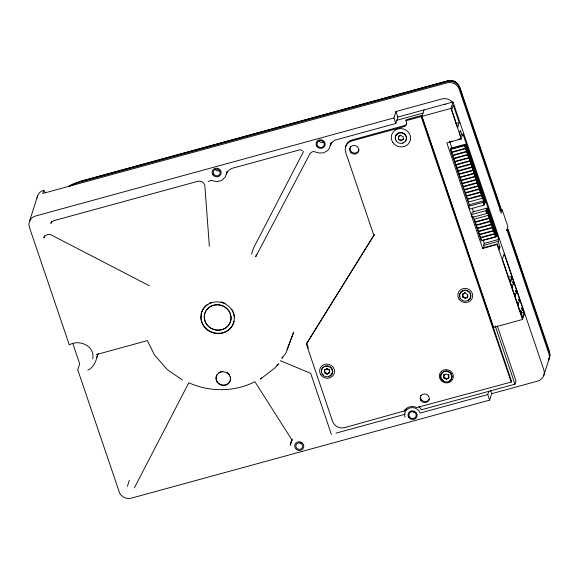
<?xml version="1.0" encoding="UTF-8"?>
<svg xmlns="http://www.w3.org/2000/svg" width="579" height="579" viewBox="0 0 579 579"><rect width="100%" height="100%" fill="white"/><g stroke="black" fill="none" stroke-linecap="round" stroke-linejoin="round"><path stroke-width="0.87" d="M234.408 316.988L233.974 321.511A16.834 15.785 17.6 0 1 216.408 333.569A16.834 15.785 17.6 0 1 200.87 318.161L201.174 314.042A16.834 15.785 17.6 0 1 218.739 301.985A16.834 15.785 17.6 0 1 234.278 317.393M92.705 358.937C95.361 346.148 79.403 338.881 69.285 344.86L29.413 227.308A9.713 9.112 17.6 0 1 35.608 215.981L393.937 117.928L395.971 111.501L441.915 98.937A9.713 9.112 17.6 0 1 452.25 102.056L452.988 101.976L543.819 369.778A9.713 9.112 17.6 0 1 537.623 381.112L491.68 393.684L489.646 400.103L131.317 498.157A9.713 9.112 17.6 0 1 119.607 492.982L77.76 369.858L79.685 363.786L72.903 343.788M482.64 248.449L482.785 247.978L497.252 244.02L497.108 244.49L482.64 248.449L446.843 142.912L461.311 138.953L450.954 108.432L452.988 101.976M29.486 221.424L37.642 195.716M45.321 192.706A7.288 6.832 17.6 0 0 43.765 190.274L42.745 193.487L447.01 82.869A9.713 9.112 17.6 0 1 459.19 89.173L501.226 213.108L502.246 209.895L499.641 210.611M44.554 235.696L43.83 237.969C44.728 234.85 48.708 233.554 51.451 235.074L149.259 285.7M51.582 221.192L50.858 223.465L51.654 222.01L53.796 220.671L198.481 181.14C201.26 180.771 204.184 182.646 204.821 185.418L209.352 246.263M97.822 354.435C96.143 360.471 94.088 367.448 87.798 370.155M251.554 254.246L253.479 248.174L303.591 151.423M256.49 254.326L255.723 256.736L310.178 153.326L312.045 151.879L313.832 151.51L318.616 152.957L323.61 152.878L327.801 150.439L329.227 148.521L331.087 143.078L330.247 145.307M331.246 142.47L330.233 145.684L331.615 142.875L334.409 140.292L395.819 123.486L397.86 117.059L395.971 111.501M282.422 356.787L281.915 358.394L286.019 352.864L293.662 332.129L287.039 349.651M306.342 344.035L374.273 234.683L306.342 344.035L332.549 421.317A9.713 9.112 17.6 0 0 344.729 427.62L404.424 410.916A9.177 8.613 17.6 0 1 416.699 407.558L511.17 382.075L511.489 381.062L421.432 115.554L406.248 119.708L405.93 120.722L406.487 122.364A3.648 3.423 17.6 0 1 404.164 126.62L351.851 140.929A9.713 9.112 17.6 0 0 345.656 152.263L373.954 235.696M291.78 439.468L290.231 445.229L292.163 439.157M400.986 140.806L403.534 138.837L400.986 140.806L398.475 139.503L398.518 136.239L400.284 135.211M324.739 372.543C324.725 364.712 323.379 375.076 327.251 373.839L329.675 372.246L327.251 373.839M398.475 139.503L398.518 136.239M511.17 382.075L421.114 116.567L421.432 115.554M524.581 313.051L522.54 319.478L493.605 327.396L422.011 116.321L424.045 109.894M484.884 202.57L484.08 205.104L469.612 209.062L468.672 206.298L469.156 204.778L450.31 149.216L450.628 148.21L465.096 144.251L473.702 169.604M459.248 122.668L457.721 127.489L451.736 109.851L453.263 105.038L459.248 122.668L455.803 123.617M461.311 138.953L459.574 132.924L460.392 130.362L462.274 135.913L460.573 136.383M462.274 135.913L462.918 133.894L498.714 239.431L498.07 241.45L499.952 247.009L499.141 249.571L497.252 244.02M484.08 205.104L483.139 202.339L483.624 200.819L464.778 145.257L465.096 144.251M465.038 145.618L465.798 144.866L485.195 202.049L484.522 204.17L483.95 204.322L483.4 202.701L483.878 201.181L465.038 145.618L465.798 144.866M404.265 411.329L404.743 409.903M473.202 216.705L481.395 240.871L495.863 236.912L487.388 211.914L486.903 213.434L472.435 217.393L471.494 214.614L472.298 212.088L486.765 208.129L487.337 209.808M484.522 204.17L483.972 202.541L484.457 201.022L465.61 145.467M486.903 213.434L485.962 210.655L486.765 208.129M487.844 211.06L487.366 212.58L486.787 212.739L486.194 210.98L486.881 208.824L487.453 208.664L496.529 235.414L496.326 236.058L495.747 236.218L487.272 211.219L487.844 211.06L496.326 236.058M487.366 212.58L486.765 210.821L487.453 208.664M462.78 297.179L462.816 293.908L462.78 297.179L465.292 298.474L467.651 297.099L467.76 295.174M462.628 294.508L465.176 292.54L463.41 293.567M465.292 298.474L467.839 296.506M484.406 247.79L483.603 245.416L484.239 243.39L483.089 239.981M443.847 378.015L443.89 374.743L443.847 378.015L446.358 379.31L448.718 377.935L448.754 374.671L448.718 377.935M446.358 379.31L448.906 377.342M495.863 236.912L496.181 235.899M506.545 230.232L508.21 229.776L507.949 230.58L549.305 352.495A9.713 9.112 17.6 0 1 548.726 359.465M511.822 276.357L510.085 281.835L502.406 259.204L504.143 253.718L511.822 276.357L508.348 277.305M489.646 400.103L487.757 394.552L488.777 391.339M523.988 312.226L522.251 317.705L510.446 282.899L512.183 277.421L523.988 312.226L520.514 313.174M418.899 406.494A7.997 7.505 17.6 0 1 421.143 409.845L514.97 384.174L515.99 380.96L497.361 326.042M543.739 375.662L548.834 359.602M548.979 358.662A9.713 9.112 17.6 0 0 549.478 357.576L550.036 355.347L549.587 351.779L508.21 229.776M96.57 357.641L98.068 353.675M134.364 487.88L188.812 382.755C209.547 392.207 234.575 392.113 254.934 381.699L292.229 440.431M261.614 377.884L260.463 379.107L274.779 367.998L278.861 363.844L276.726 365.501M208.208 181.632L210.785 180.395L217.168 181.676L221.923 180.373L225.267 176.964L227.069 171.702L226.317 173.989L228.3 170.667L231.593 168.475L299.987 149.766L302.376 150.475M398.323 136.832L400.69 135.457L403.194 136.76L403.346 139.43M324.587 369.872L326.954 368.497L328.836 369.474M443.702 375.344L446.062 373.969L448.566 375.264M402.695 142.897L403.36 142.615M328.481 376.357L328.843 376.307A5.66 5.312 17.6 0 0 332.455 369.706A5.66 5.312 17.6 0 0 325.355 366.029L324.03 366.587A5.66 5.312 17.6 0 0 321.475 371.255M397.86 117.059L452.322 102.157M450.954 108.432L422.011 116.321M80.17 181.502L447.683 80.937A9.713 9.112 17.6 0 1 456.143 82.392L457.989 83.962L459.827 87.147L501.182 209.062L500.929 209.866L459.574 87.95A9.713 9.112 17.6 0 0 447.401 81.646L79.88 182.211A48.578 45.56 17.6 0 0 69.263 186.532M396.839 120.273L423.025 113.108M405.93 120.722L421.114 116.567M449.543 141.739L452.098 141.037M458.054 139.409L460.609 138.714M450.31 149.216L464.778 145.257M469.156 204.778L483.624 200.819M483.878 201.181L484.457 201.022M468.672 206.298L483.139 202.339M483.4 202.701L483.972 202.541M471.494 214.614L485.962 210.655M486.194 210.98L486.765 210.821M506.582 230.319L508.239 229.87M495.95 235.573L496.529 235.414M484.239 243.39L498.714 239.431M483.603 245.416L498.07 241.45M96.309 354.594L147.377 340.618L154.427 354.862L167.331 369.626L182.479 380.019M498.251 247.472L499.952 247.009M336.052 433.128L405.148 414.224M487.757 394.552L420.122 413.059A7.997 7.505 17.6 0 0 410.098 407.869A7.997 7.505 17.6 0 0 404.996 417.198M400.053 132.866L400.675 132.779M129.349 480.237L127.423 486.309M280.25 360.637L310.677 373.325L331.412 434.467M398.663 138.909L401.175 140.205M464.988 293.133L467.499 294.429L467.651 297.099M462.968 296.586L465.48 297.881M444.035 377.414L446.547 378.717M324.812 372.319L327.316 373.621M443.775 380.931A5.66 5.312 17.6 0 1 442.139 372.55A5.66 5.312 17.6 0 1 451.048 373.52L451.946 376.176A5.66 5.312 17.6 0 1 449.398 380.852M502.246 209.895L507.899 226.563L506.878 229.776L548.914 353.711A9.713 9.112 17.6 0 1 548.342 360.688M456.143 82.392L456.114 82.298A9.713 9.112 17.6 0 0 447.654 80.843L80.134 181.408A48.578 45.56 17.6 0 0 68.756 186.163M549.478 357.576L549.514 357.67A9.713 9.112 17.6 0 1 549.015 358.756M476.568 178.057L484.594 201.724M488.763 214.02L495.045 232.534M465.516 145.879L472.754 167.215M476.517 178.31L484.334 201.354M488.582 213.839L495.385 233.902M497.108 244.49L522.54 319.478M449.601 141.254L451.909 148.065M472.406 208.491L473.564 211.9M456.94 166.803L458.944 172.723M495.197 325.876L514.97 384.174M490.608 390.507L491.68 393.684M393.937 117.928L395.819 123.486M451.048 373.52L451.946 376.176M306.66 343.021L308.39 348.117M204.315 317.965L205.002 320.961A13.469 12.629 17.6 0 0 214.187 329.509M329.531 369.576L329.61 372.471M300.595 442.841A3.431 3.221 17.6 0 1 299.756 442.53M324.139 142.217A3.677 3.445 17.6 0 1 319.087 141.023M220.1 170.552A3.532 3.315 17.6 0 1 215.236 169.401M37.121 198.04A9.713 9.112 17.6 0 1 43.765 190.274M444.252 104.408A3.583 3.358 17.6 0 1 445.642 104.473M204.271 317.885A13.469 12.629 17.6 0 1 215.077 305.017A13.469 12.629 17.6 0 1 230.341 313.992L231.007 317.27A13.469 12.629 17.6 0 1 220.194 330.131A13.469 12.629 17.6 0 1 204.937 321.164L204.329 317.683A13.469 12.629 17.6 0 1 215.142 304.822A13.469 12.629 17.6 0 1 230.399 313.789L231.072 317.068A13.469 12.629 17.6 0 1 225.81 327.772M414.788 412.168A3.677 3.445 17.6 0 1 412.943 411.734M405.792 410.077A7.997 7.505 17.6 0 1 406.487 408.246M345.533 147.688A9.713 9.112 17.6 0 1 352.17 139.923L404.924 125.455A3.648 3.423 17.6 0 0 406.784 123.566M234.104 321.113A16.834 15.785 17.6 0 1 216.539 333.171A16.834 15.785 17.6 0 1 200.993 317.762L201.297 313.637A16.834 15.785 17.6 0 1 207.745 304.264M209.2 303.403A16.834 15.785 17.6 0 1 211.567 302.39M221.033 301.934A16.834 15.785 17.6 0 1 225.166 303.432M231.658 309.099A16.834 15.785 17.6 0 1 233.576 312.892M233.829 313.695A16.834 15.785 17.6 0 1 234.329 316.163M225.093 328.228A13.469 12.629 17.6 0 1 215.033 329.726M359.016 149.823A4.589 4.306 17.6 0 1 353.031 152.798A4.589 4.306 17.6 0 1 350.483 146.661M429.126 399.358A4.589 4.306 17.6 0 1 422.988 401.037A4.589 4.306 17.6 0 1 420.991 395.146M230.355 376.734A7.288 6.832 17.6 0 1 222.358 384.999A7.288 6.832 17.6 0 1 217.089 374.541M218.717 372.775A7.288 6.832 17.6 0 1 222.756 371.356M227.004 372.42A7.288 6.832 17.6 0 1 229.639 375.047M323.335 375.011A5.66 5.312 17.6 0 1 322.38 373.918M405.141 141.471A5.66 5.312 17.6 0 0 400.654 132.417L399.213 132.62A5.66 5.312 17.6 0 0 395.602 139.221M396.275 135.334A5.276 4.95 17.6 0 1 397.056 134.292M404.46 134.183A5.276 4.95 17.6 0 1 405.351 135.197M459.907 296.897A5.66 5.312 17.6 0 1 463.055 290.441A5.66 5.312 17.6 0 1 470.228 293.097A5.66 5.312 17.6 0 1 468.324 300.016M441.654 373.846A5.276 4.95 17.6 0 1 442.428 372.804M446.047 371.284A5.276 4.95 17.6 0 1 447.415 371.436M451.316 374.902A5.276 4.95 17.6 0 1 451.461 377.479M331.774 373.593A5.276 4.95 17.6 0 1 331 374.635M332.085 369.807A5.276 4.95 17.6 0 1 332.23 372.384M461.354 291.968A5.276 4.95 17.6 0 1 462.397 291.157M512.784 281.915L513.616 284.477L512.784 281.915M515.744 290.629L516.569 293.191L515.744 290.629M518.697 299.314L519.522 301.876L518.697 299.314M520.767 310.778L521.592 313.333L520.767 310.778M521.643 308.021L522.468 310.576L521.643 308.021M511.923 284.636L512.726 287.235L511.923 284.636M514.876 293.343L515.672 295.941L514.876 293.343M517.821 302.043L518.625 304.641L517.821 302.043M326.831 368.874L324.472 370.249L324.624 372.919L327.128 374.215L329.487 372.84L329.342 370.169L326.831 368.874M464.611 145.561L450.636 149.389L451.533 152.038L465.509 148.217L464.611 145.561M465.668 148.687L451.692 152.516L452.597 155.165L466.573 151.336L465.668 148.687M466.732 151.814L452.756 155.635L453.654 158.284L467.629 154.463L466.732 151.814M467.789 154.94L453.813 158.762L454.71 161.411L468.686 157.589L467.789 154.94M468.852 158.06L454.877 161.888L455.774 164.537L469.75 160.716L468.852 158.06M469.909 161.186L455.934 165.008L456.831 167.664L470.807 163.835L469.909 161.186M470.966 164.313L456.997 168.134L457.895 170.783L471.871 166.962L470.966 164.313M472.03 167.432L458.054 171.261L458.952 173.91L472.927 170.088L472.03 167.432M473.086 170.559L459.111 174.38L460.016 177.036L473.991 173.208L473.086 170.559M474.15 173.686L460.175 177.507L461.072 180.156L475.048 176.334L474.15 173.686M475.207 176.812L461.231 180.634L462.129 183.282L476.104 179.461L475.207 176.812M476.271 179.931L462.295 183.76L463.193 186.409L477.168 182.58L476.271 179.931M477.328 183.058L463.352 186.879L464.249 189.536L478.225 185.707L477.328 183.058M478.384 186.185L464.416 190.006L465.313 192.655L479.289 188.834L478.384 186.185M479.448 189.304L465.473 193.133L466.37 195.782L480.346 191.96L479.448 189.304M480.505 192.431L466.529 196.252L467.434 198.908L481.41 195.08L480.505 192.431M481.569 195.557L467.593 199.379L468.491 202.028L482.466 198.206L481.569 195.557M488.278 215.345L474.302 219.166L475.2 221.822L489.175 217.993L488.278 215.345M489.342 218.471L475.366 222.293L476.264 224.942L490.239 221.12L489.342 218.471M490.399 221.591L476.423 225.419L477.32 228.068L491.296 224.247L490.399 221.591M491.455 224.717L477.48 228.539L478.384 231.195L492.36 227.366L491.455 224.717M492.519 227.844L478.544 231.665L479.441 234.314L493.417 230.493L492.519 227.844M493.576 230.963L479.6 234.792L480.505 237.441L494.473 233.619L493.576 230.963M494.64 234.09L480.664 237.918L481.562 240.567L495.537 236.739L494.64 234.09M301.333 442.342L300.212 441.929A4.589 4.306 17.6 0 0 294.747 446.575A4.589 4.306 17.6 0 0 301.413 450.028A4.589 4.306 17.6 0 0 302.318 443.015L301.333 442.342M301.55 443.804L300.812 443.297A3.431 3.221 17.6 0 0 295.855 445.902A3.431 3.221 17.6 0 0 300.602 449.152A3.431 3.221 17.6 0 0 301.55 443.804M317.553 145.843A3.677 3.445 17.6 0 0 323.871 145.749A3.677 3.445 17.6 0 0 320.426 140.596A3.677 3.445 17.6 0 0 317.553 145.843M213.709 174.221A3.532 3.315 17.6 0 0 219.788 174.134A3.532 3.315 17.6 0 0 216.466 169.177A3.532 3.315 17.6 0 0 213.709 174.221M212.826 174.735A4.589 4.306 17.6 0 0 220.722 174.612A4.589 4.306 17.6 0 0 216.416 168.178A4.589 4.306 17.6 0 0 212.826 174.735M316.793 146.284A4.589 4.306 17.6 0 0 324.689 146.169A4.589 4.306 17.6 0 0 320.375 139.734A4.589 4.306 17.6 0 0 316.793 146.284M409.498 416.909A3.677 3.445 17.6 0 0 415.816 416.815A3.677 3.445 17.6 0 0 412.364 411.662A3.677 3.445 17.6 0 0 409.498 416.909M408.731 417.358A4.589 4.306 17.6 0 0 416.627 417.235A4.589 4.306 17.6 0 0 412.32 410.8A4.589 4.306 17.6 0 0 408.731 417.358M216.922 381.814A7.288 6.832 17.6 0 0 229.472 382.321A7.288 6.832 17.6 0 0 223.255 371.761A7.288 6.832 17.6 0 0 216.922 381.814M420.911 400.487A4.589 4.306 17.6 0 0 428.807 400.371A4.589 4.306 17.6 0 0 424.494 393.93A4.589 4.306 17.6 0 0 420.911 400.487M350.404 152.009A4.589 4.306 17.6 0 0 358.3 151.886A4.589 4.306 17.6 0 0 353.986 145.452A4.589 4.306 17.6 0 0 350.404 152.009M320.831 374.816A7.513 7.049 17.6 0 0 333.765 374.62A7.513 7.049 17.6 0 0 326.708 364.075A7.513 7.049 17.6 0 0 320.831 374.816M458.995 299.068A7.513 7.042 17.6 0 0 471.914 298.873A7.513 7.042 17.6 0 0 464.865 288.342A7.513 7.042 17.6 0 0 458.995 299.068M392.844 142.456A9.713 9.112 17.6 0 0 409.556 142.231A9.713 9.112 17.6 0 0 400.458 128.589A9.713 9.112 17.6 0 0 392.844 142.456M440.431 379.694A7.078 6.637 17.6 0 0 452.597 379.513A7.078 6.637 17.6 0 0 445.953 369.59A7.078 6.637 17.6 0 0 440.431 379.694M322.264 374.287A5.66 5.312 17.6 0 0 331.999 374.143A5.66 5.312 17.6 0 0 326.686 366.203A5.66 5.312 17.6 0 0 322.264 374.287M396.116 140.878A5.66 5.312 17.6 0 0 405.85 140.726A5.66 5.312 17.6 0 0 400.538 132.786A5.66 5.312 17.6 0 0 396.116 140.878M441.488 379.383A5.66 5.312 17.6 0 0 451.229 379.238A5.66 5.312 17.6 0 0 445.91 371.298A5.66 5.312 17.6 0 0 441.488 379.383M460.421 298.547A5.66 5.312 17.6 0 0 470.155 298.402A5.66 5.312 17.6 0 0 464.843 290.463A5.66 5.312 17.6 0 0 460.421 298.547"/></g></svg>
